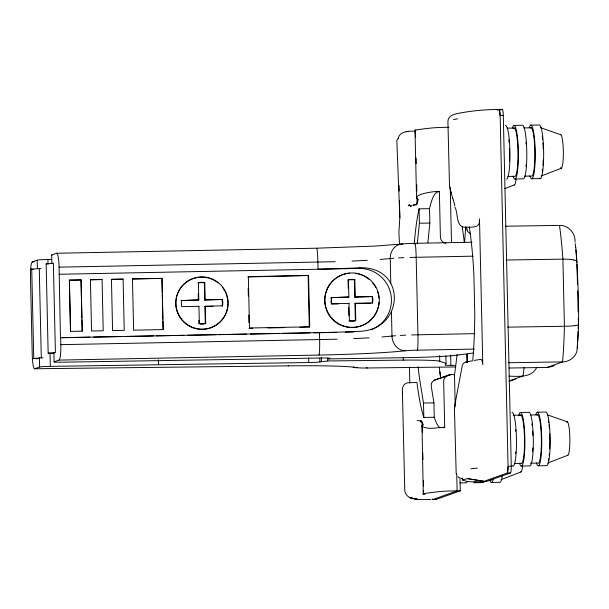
<?xml version="1.0" encoding="UTF-8"?>
<svg xmlns="http://www.w3.org/2000/svg" width="609" height="609" viewBox="0 0 609 609"><rect width="100%" height="100%" fill="white"/><g stroke="black" fill="none" stroke-linecap="round" stroke-linejoin="round"><path stroke-width="0.91" d="M455.22 406.881L454.489 374.786C449.929 373.918 443.558 375.86 443.672 381.424L444.715 427.274A12.774 0.624 -1.3 0 0 438.472 427.693C432.976 428.416 427.092 429.079 421.991 426.376L422.007 425.485L423.43 424.854A116.608 17.014 89.1 0 1 421.519 420.865A6.387 0.929 89.1 0 1 422.151 425.059M427.883 242.679L429.847 223.061L429.52 208.659A116.608 17.014 89.1 0 1 437.14 192.208L439.363 191.416L440.406 237.266C440.474 240.273 442.949 242.839 445.864 243.349M508.553 362.736L562.579 361.898C568.958 361.845 575.086 357.574 576.875 351.363C580.232 316.878 578.055 281.906 575.809 247.399M454.428 408.38L454.527 406.774M417.264 243.866L419.418 223.221L419.091 208.826L429.52 208.659M467.217 354.179L467.172 354.567A6.387 0.929 89.1 0 1 467.103 358.069A6.387 0.929 89.1 0 0 467.05 362.256M454.558 374.763L457.138 354.552M524.121 367.6L523.055 375.974L509.215 380.907M416.632 204.632A6.219 2.862 -4.8 0 0 412.833 205.225L416.617 204.685A116.608 17.014 89.1 0 1 418.314 199.417C410.603 194.309 435.831 190.937 439.363 191.416M479.412 221.128C479.74 228.725 469.798 226.951 464.956 227.248C455.608 226.982 458.288 213.104 454.992 207.212M454.672 405.929L462.239 365.727L463.129 363.74L464.857 362.325L471.617 360.855M576.982 262.403L577.126 261.703A16.907 3.509 -3.1 0 0 573.792 259.99M46.147 263.872L48.157 353.228L55.404 352.581L53.379 263.271L46.132 263.925L46.573 264.009M500.103 115.474L499.319 109.628L497.302 110.039L499.068 109.407L502.227 109.361A6.387 0.929 89.1 0 1 503.3 115.413L511.263 466.25A6.387 0.929 89.1 0 1 510.479 472.957L486.028 481.666L478.682 481.788A12.774 0.624 -1.3 0 1 468.047 481.544A319.405 15.606 -1.3 0 1 462.322 479.862L467.712 478.636L483.942 481.331L467.857 478.666M398.195 138.601C399.329 131.506 407.84 131.186 413.572 131.125M423.567 490.93A6.387 0.929 89.1 0 1 422.966 494.577L424.998 493.929L423.255 493.747L422.007 425.485M56.607 253.268A14.715 2.147 89.1 0 1 59.081 267.161L60.443 337.729L319.466 332.628A76.658 3.745 -1.3 0 0 361.35 331.227C404.833 328.03 406.233 266.453 359.911 267.754A76.658 3.745 -1.3 0 1 318.027 269.155L317.868 262.136A14.692 0.982 88.9 0 0 316.558 248.206L56.607 253.253L51.689 255.004L51.879 263.514M536.666 367.433C531.931 378.052 518.152 376.286 508.835 376.195M445.895 355.854L446.07 363.413L445.156 365.073A9.584 0.464 -1.3 0 0 450.881 365.385L455.524 365.377M398.446 137.999L396.817 140.451L399.839 217.466L398.895 232.486L399.519 244.361M416.541 197.948L415.003 130.151L415.559 129.983A319.405 15.606 -1.3 0 1 431.667 127.966L437.178 127.578A12.774 0.624 -1.3 0 1 444.715 127.35L448.871 127.289L448.026 127.593M423.255 493.747L423.811 493.579A319.405 15.606 -1.3 0 1 439.919 491.562A12.774 0.624 -1.3 0 1 452.967 490.945L460.282 490.831L459.985 477.563M82.215 331.144L70.515 331.403L69.396 280.155L81.05 279.927L82.215 331.144L81.918 319.794M69.357 280.186L81.05 279.927M90.383 279.782L102.084 279.523L103.203 330.771L91.548 330.999L90.429 279.744L102.084 279.523M111.409 279.371L123.109 279.112L124.228 330.36L112.574 330.588L111.455 279.341L123.109 279.112M161.979 278.359L132.442 278.96L161.979 278.359L163.143 329.576L162.907 321.072M70.515 331.403L69.396 280.155M198.793 299.917L181.094 300.572L198.793 299.917L198.405 282.622A20.759 20.691 52.7 0 1 204.776 282.5L205.172 299.795L204.746 300.115L204.358 282.82L204.776 282.5M198.519 306.616L198.945 306.297L199.333 323.592A20.759 20.691 52.7 0 0 205.705 323.47L205.317 306.175L222.589 305.84A20.759 20.691 52.7 0 0 222.445 299.461L205.172 299.795M205.705 323.47L205.286 323.79L204.89 306.494L205.317 306.175M204.746 300.115L222.445 299.461M222.346 302.962L222.765 302.643M222.589 305.84L222.171 306.16A20.759 20.691 52.7 0 0 222.026 299.78M247.916 276.973L308.55 275.481L309.715 326.827L299.887 327.33M59.004 274.263L359.013 268.44L359.911 267.754M348.226 288.224L348.043 280.033L348.462 279.714A20.759 20.691 52.7 0 1 354.834 279.584L355.23 296.88L354.803 297.2L354.415 279.912L354.834 279.584M331.03 298.935A20.759 20.691 52.7 0 1 331.159 297.664L348.858 297.009L348.462 279.714M331.403 300.534L330.984 300.854A20.759 20.691 52.7 0 0 331.113 302.772M348.858 297.009L331.159 297.664M348.576 303.708L349.003 303.381L349.391 320.677A20.759 20.691 52.7 0 0 355.763 320.555L355.374 303.259L372.647 302.924A20.759 20.691 52.7 0 0 372.502 296.545L355.23 296.88M348.972 321.004A20.759 20.691 52.7 0 0 355.344 320.874L354.948 303.579L355.374 303.259M354.803 297.2L372.502 296.545M372.404 300.054L372.822 299.735M515.671 379.095L509.193 381.31M554.319 365.598L551.861 366.618L547.011 367.44L509.094 368.026M504.846 188.623L514.468 184.908M541.157 176.001L561.277 168.236M500.864 479.725L520.984 471.952M547.674 463.053L567.794 455.281M51.696 259.464L47.898 259.525A9.584 0.464 -1.3 0 0 37.202 260.165L32.277 261.916L34.18 261.893M500.484 109.985L502.227 109.361M32.277 261.931A14.715 2.147 89.1 0 0 30.473 277.346L32.231 354.849A14.715 2.147 89.1 0 0 34.705 368.742L39.623 367.006A9.584 0.464 -1.3 0 1 50.326 366.367L308.74 362.538A9.584 0.464 -1.3 0 0 319.938 361.891L327.726 360.962L403.333 360.125A47.913 2.337 -1.3 0 1 439.751 361.266L446.07 363.413M53.896 352.39L54.11 361.845L59.027 360.094L318.987 355.055A91.35 4.461 -1.3 0 0 405.236 350.776A12.774 0.624 -1.3 0 1 417.294 350.183L474.373 349.071M547.011 367.44L562.579 361.898A111.79 16.314 89.1 0 0 564.421 326.272L562.899 259.137A111.79 16.314 89.1 0 0 559.481 225.391L505.455 226.228M443.238 427.8L444.715 427.274M482.846 481.727L507.32 473.003L510.479 472.957M432.253 499.053L432.687 499.586L435.831 499.547L460.282 490.831M448.848 375.007L433.836 380.366L431.4 383.183L431.187 385.878L433.928 402.869L434.255 417.264A116.608 17.014 89.1 0 0 440.277 427.861M450.158 374.855L434.712 379.993L435.618 379.772M40.963 268.569A51.103 2.497 -1.3 0 1 39.265 268.592L31.044 269.193L33.472 269.429M42.988 357.871A51.103 2.497 -1.3 0 1 41.29 357.894L33 358.549L38.123 358.731M453.568 119.57L457.625 118.793M474.251 360.383L480.988 359.363L481.666 359.858L482.625 362.69M407.923 131.43L406.272 131.666L407.55 131.483M473.604 352.976L456.895 355.161A47.913 2.337 -1.3 0 1 410.466 357.582L328.281 358.922L329.865 358.358A9.584 0.464 -1.3 0 0 321.445 358.016L62.034 362.195A9.584 0.464 -1.3 0 1 54.11 361.845M470.902 468.846L477.433 468.062M575.345 325.587L573.16 325.845A16.473 1.69 0 0 1 564.398 326.264M465.976 361.936L468.009 361.784M471.952 242.23L414.874 243.334A12.774 0.624 -1.3 0 0 402.808 243.935L375.433 246.059L316.558 248.206M380.229 259.48L393.825 258.224M381.988 336.983L395.584 335.726M398.469 257.911L403.934 257.645M352.01 261.094L367.265 260.34M400.227 335.414L405.693 335.148M353.768 338.596L369.024 337.843M409.941 257.424L473.163 256.161M335.254 261.703L59.073 267.161M411.699 334.927L474.921 333.663M337.013 339.205L60.831 344.664A14.715 2.147 89.1 0 1 59.027 360.079M497.203 109.453C484.612 109.635 472.005 110.769 459.628 113.122C454.908 113.959 447.973 115.352 447.904 121.412L449.533 186.735M308.55 275.481L248.335 276.646L249.5 328L309.715 326.827M198.945 306.297L181.665 306.632A20.759 20.691 52.7 0 1 181.52 300.252M349.003 303.381L331.722 303.724A20.759 20.691 52.7 0 1 331.578 297.344M204.89 306.494L213.074 306.335M331.304 304.043L338.574 303.899M354.948 303.579L370.409 303.282M163.143 329.576L133.599 330.185L132.48 278.93M249.081 328.32L252.842 328.243M267.899 327.954L283.893 327.642M62.339 337.69L89.873 337.158M93.672 337.082L121.206 336.549M125.005 336.48L153.483 335.924M156.33 335.871L183.865 335.338M187.663 335.262L216.142 334.706M218.989 334.653L246.523 334.12M250.322 334.044L278.808 333.496M282.599 333.42L310.133 332.887M313.932 332.811L336.716 332.369M345.265 332.202L353.806 332.034M499.068 109.414A6.387 0.929 89.1 0 1 500.141 115.459L503.3 115.413M513.844 125.408L522.271 125.279A26.826 3.913 89.1 0 1 526.77 150.682A26.826 3.913 89.1 0 1 523.489 178.863L515.062 178.993M530.698 125.15L539.117 125.02A26.826 3.913 89.1 0 1 543.662 153.932A26.826 3.913 89.1 0 1 539.308 178.049M506.977 128.187L514.468 128.073M523.831 127.928L531.322 127.814M507.883 176.435L514.438 176.328A24.276 3.54 89.1 0 0 517.985 151.656A24.276 3.54 89.1 0 0 513.547 128.217M524.73 176.168L531.284 176.07A24.276 3.54 89.1 0 0 534.839 151.39A24.276 3.54 89.1 0 0 530.401 127.951M531.908 178.734L540.335 178.604M419.418 223.221L429.847 223.061M506.026 260.02L562.899 259.137M507.548 327.155L564.421 326.272M418.086 366.793A104.443 15.24 89.1 0 0 419.761 379.963L423.499 403.029L433.928 402.869M520.36 412.46L528.779 412.331A26.826 3.913 89.1 0 1 533.278 437.734A26.826 3.913 89.1 0 1 529.997 465.908L521.57 466.045M537.207 412.202L545.634 412.065A26.826 3.913 89.1 0 1 550.133 437.475A26.826 3.913 89.1 0 1 546.852 465.649L538.425 465.778M513.494 415.239L520.984 415.117M530.348 414.973L537.831 414.858M430.875 499.616C422.364 498.878 407.733 502.082 404.779 491.288L402.412 391.602C401.483 387.217 404.612 382.147 409.431 382.65L416.975 382.536A116.608 17.014 89.1 0 0 423.826 417.424L434.255 417.264M514.392 463.479L520.946 463.38A24.276 3.54 89.1 0 0 524.501 438.701A24.276 3.54 89.1 0 0 520.063 415.262M530.31 463.236L537.8 463.122A24.276 3.54 89.1 0 0 541.348 438.442A24.276 3.54 89.1 0 0 536.91 415.003M511.263 466.25L508.104 466.296A6.387 0.929 89.1 0 1 507.32 473.003L508.066 466.311L500.141 115.459M459.787 482.945L466.342 482.846A26.826 3.913 89.1 0 0 467.324 481.574M474.769 482.716L483.188 482.579M491.615 482.45L500.042 482.32A26.826 3.913 89.1 0 0 502.356 475.477M53.95 353.387L48.157 353.228M34.705 368.757L288.666 365.849A91.35 4.461 -1.3 0 1 357.666 367.722A12.774 0.624 -1.3 0 0 367.318 367.981L455.798 366.968M420.233 420.842L420.88 420.865L420.598 422.128L420.233 420.842A6.273 2.367 1.9 0 1 417.142 420.408M559.481 225.391C568.372 225.048 575.802 233.43 575.041 242.161M461.302 478.43L462.733 478.575M415.84 130.288L415.003 130.151M571.661 259.579L573.861 259.974M540.617 127.692L560.904 134.802M547.133 414.744L567.413 421.847M470.437 233.818L467.727 231.489L466.654 227.918M457.915 476.771L459.247 477.753M421.991 426.376L421.71 425.935M416.579 197.628L417.218 198.877M578.253 318.515L578.55 324.597A16.907 1.88 0.5 0 1 575.216 325.571M449.724 187.625L452.708 198.465M454.854 205.903L452.944 198.549M456.202 473.962L454.421 408.015M466.783 354.331L466.844 354.682A6.387 0.929 89.1 0 0 467.073 358.084A6.387 0.929 89.1 0 1 467.309 362.165M469.265 226.936L469.714 229.7A104.443 15.24 89.1 0 1 473.901 275.154L474.769 313.429A104.443 15.24 89.1 0 1 472.698 361.107M439.302 367.334A104.443 15.24 89.1 0 0 439.805 371.589L440.779 378.737M440.779 378.79L439.805 371.589M399.07 185.425L399.207 191.081M399.435 200.506L399.847 217.74M402.412 391.602L402.465 393.848M577.02 264.298L577.477 284.274M577.629 290.935L578.101 311.854M479.489 218.951L482.792 364.783M462.284 477.966L462.322 479.862M450.226 187.024L451.49 242.443M456.735 473.817L457.123 490.884L432.672 499.593A6.387 0.929 89.1 0 1 432.245 499.083M450.645 354.978L450.881 365.385M439.622 355.595L439.751 361.266M423.499 403.029L423.826 417.424M416.114 157.967L416.244 163.646M416.716 184.458L416.868 191.074M422.212 426.513L422.334 432.184M422.806 452.997L422.958 459.62M423.43 480.425L423.559 486.104M409.454 367.044L409.819 383.137M403.265 357.293L403.333 360.125M390.795 283.078L390.24 258.551A14.692 12.88 83.6 0 1 402.808 243.935M391.442 311.526L391.998 336.054A14.692 12.88 83.6 0 0 405.236 350.776M348.66 307.347L348.85 315.538M327.657 358.122L327.726 360.962M321.445 357.544L321.529 361.327M319.466 332.628L319.626 339.639A14.692 0.982 88.9 0 1 318.987 355.055M319.854 358.107L319.938 361.891M308.131 275.801L309.296 327.147M308.634 357.81L308.74 362.538M248.175 288.384L248.343 295.989M248.776 315.005L248.952 322.61M198.229 293.865L198.374 300.237M198.831 320.273L198.915 323.912M161.941 278.389L162.26 292.617M162.306 294.512L162.862 319.177M158.401 359.873L158.507 364.601M81.012 279.965L81.872 317.898M60.672 337.645L60.831 344.664M47.898 259.525L48.012 264.253M50.022 353.129L50.326 366.367M39.265 268.592L41.29 357.894M37.202 260.165L37.393 268.676M39.41 357.552L39.623 367.006M31.737 269.011L33.761 358.313M577.416 348.455L577.385 345.501A95.187 13.885 89.1 0 0 577.499 343.887M435.831 499.54A6.387 0.929 89.1 0 1 435.405 499.037M450.34 191.766A118.184 17.242 89.1 0 1 451.619 192.589M462.239 227.226A118.184 17.242 89.1 0 1 464.286 242.313M465.398 227.172A118.184 17.242 89.1 0 1 465.908 230.522M560.516 134.734A16.778 2.451 89.1 0 1 563.355 153.247A16.778 2.451 89.1 0 1 560.508 167.681M542.284 136.363A24.566 3.585 89.1 0 1 542.649 139.545M542.939 143.024A24.566 3.585 89.1 0 1 543.243 149.007M543.228 160.022A24.566 3.585 89.1 0 1 542.939 165.199M542.528 169.188A24.566 3.585 89.1 0 1 542.269 170.908M529.251 127.715A26.826 3.913 89.1 0 1 535.22 152.311A26.826 3.913 89.1 0 1 529.883 175.834M505.417 125.538A26.826 3.913 89.1 0 1 509.916 150.948A26.826 3.913 89.1 0 1 506.635 179.122M508.865 139.727A24.276 3.54 89.1 0 1 509.116 142.536M509.474 148.619A24.276 3.54 89.1 0 1 509.459 161.111M512.405 127.981A26.826 3.913 89.1 0 1 518.373 152.57A26.826 3.913 89.1 0 1 513.037 176.092M525.97 142.278A24.276 3.54 89.1 0 1 526.092 143.96M526.1 164.651A24.276 3.54 89.1 0 1 525.955 166.409M414.721 131.133A6.387 0.929 89.1 0 1 415.642 137.162M417.036 198.648A6.387 0.929 89.1 0 1 416.617 204.685M414.211 244.209A116.608 17.014 89.1 0 1 419.091 208.826M467.712 478.636A6.387 0.929 89.1 0 1 467.56 478.453M516.074 179.389A16.778 2.451 89.1 0 1 514.087 184.832M522.591 466.433A16.778 2.451 89.1 0 1 520.596 471.884M493.48 478.172A26.826 3.913 89.1 0 1 489.918 480.524M484.178 481.308A26.826 3.913 89.1 0 1 482.168 482.031M475.751 481.445A26.826 3.913 89.1 0 1 473.741 482.161M492.11 479.39A24.276 3.54 89.1 0 1 491.197 479.9M562.891 259.152A16.473 3.281 -2.6 0 1 571.623 259.586M575.223 243.676A95.187 13.885 89.1 0 1 575.65 247.543M575.901 249.926A95.187 13.885 89.1 0 1 576.289 253.983M576.434 255.635A95.187 13.885 89.1 0 1 576.852 260.69M578.383 324.224A95.187 13.885 89.1 0 1 578.245 328.639M578.154 331.266A95.187 13.885 89.1 0 1 577.652 341.428M464.621 242.298A118.184 17.242 89.1 0 1 465.877 226.754M367.318 367.981A14.692 3.289 89.3 0 1 366.291 367.501M357.666 367.722A14.692 14.365 -78.2 0 1 353.212 367.151M288.666 365.849A14.692 3.289 89.3 0 1 288.148 365.788M566.652 422.121A16.778 2.451 89.1 0 1 569.841 437.665A16.778 2.451 89.1 0 1 567.405 455.212M548.366 420.621A24.566 3.585 89.1 0 1 548.656 422.44M548.991 424.96A24.566 3.585 89.1 0 1 549.318 428.302M549.668 433.768A24.566 3.585 89.1 0 1 549.668 448.863M549.31 453.827A24.566 3.585 89.1 0 1 549.151 455.304M548.648 458.737A24.566 3.585 89.1 0 1 548.351 460.138M535.768 414.767A26.826 3.913 89.1 0 1 541.736 439.363A26.826 3.913 89.1 0 1 536.4 462.886M511.933 412.59A26.826 3.913 89.1 0 1 516.478 441.502A26.826 3.913 89.1 0 1 512.123 465.619M515.633 429.589A24.276 3.54 89.1 0 1 515.754 431.271M515.762 451.962A24.276 3.54 89.1 0 1 515.617 453.72M518.701 415.84A26.826 3.913 89.1 0 1 524.874 438.739A26.826 3.913 89.1 0 1 519.546 463.144M531.923 423.917A24.276 3.54 89.1 0 1 532.129 425.615M532.609 431.012A24.276 3.54 89.1 0 1 532.837 435.412M532.829 447.904A24.276 3.54 89.1 0 1 532.609 451.703M348.043 280.033A20.759 20.691 52.7 0 1 354.415 279.912M372.084 296.865A20.759 20.691 52.7 0 1 372.228 303.244M204.015 323.973A20.759 20.691 52.7 0 1 200.186 324.049M197.986 282.941A20.759 20.691 52.7 0 1 204.358 282.82M359.013 268.44A31.782 31.668 52.7 0 1 374.763 328.167M373.287 328.913A31.782 31.668 52.7 0 1 370.995 329.88M227.895 303.548A26.149 26.058 52.7 0 1 200.483 329.317A26.149 26.058 52.7 0 1 175.818 300.739A26.149 26.058 52.7 0 1 205.302 277.369M206.108 277.491A26.149 26.058 52.7 0 1 208.514 278.024M209.298 278.244A26.149 26.058 52.7 0 1 217.976 282.797M222.559 287.478A26.149 26.058 52.7 0 1 224.774 290.935M225.155 291.658A26.149 26.058 52.7 0 1 227.317 297.847M227.477 298.654A26.149 26.058 52.7 0 1 227.888 302.734M378.973 302.361A27.245 27.146 52.7 0 1 351.34 327.528A27.245 27.146 52.7 0 1 324.696 301.135A27.245 27.146 52.7 0 1 349.543 273.213M355.504 273.372A27.245 27.146 52.7 0 1 359.675 274.294M360.482 274.552A27.245 27.146 52.7 0 1 362.873 275.489M363.649 275.847A27.245 27.146 52.7 0 1 369.374 279.569M372.411 282.584A27.245 27.146 52.7 0 1 375.799 287.509M377.519 291.422A27.245 27.146 52.7 0 1 378.943 298.09M52.07 255.209A9.584 0.464 -1.3 0 1 51.689 255.004M417.294 350.183A14.692 0.982 88.9 0 0 417.934 334.775L416.175 257.272A14.692 0.982 88.9 0 0 414.874 243.334M410.938 206.162L408.296 205.279L411.364 205.911L409.081 204.845L410.938 206.162M417.591 499.319L410.07 497.675L417.591 499.319M176.176 306.281A26.149 26.058 52.7 0 0 217.87 323.874A26.149 26.058 52.7 0 0 212.122 278.983A26.149 26.058 52.7 0 0 176.176 306.281M325.153 303.503A27.245 27.146 52.7 0 0 368.59 321.834A27.245 27.146 52.7 0 0 362.606 275.07A27.245 27.146 52.7 0 0 325.153 303.503"/></g></svg>
